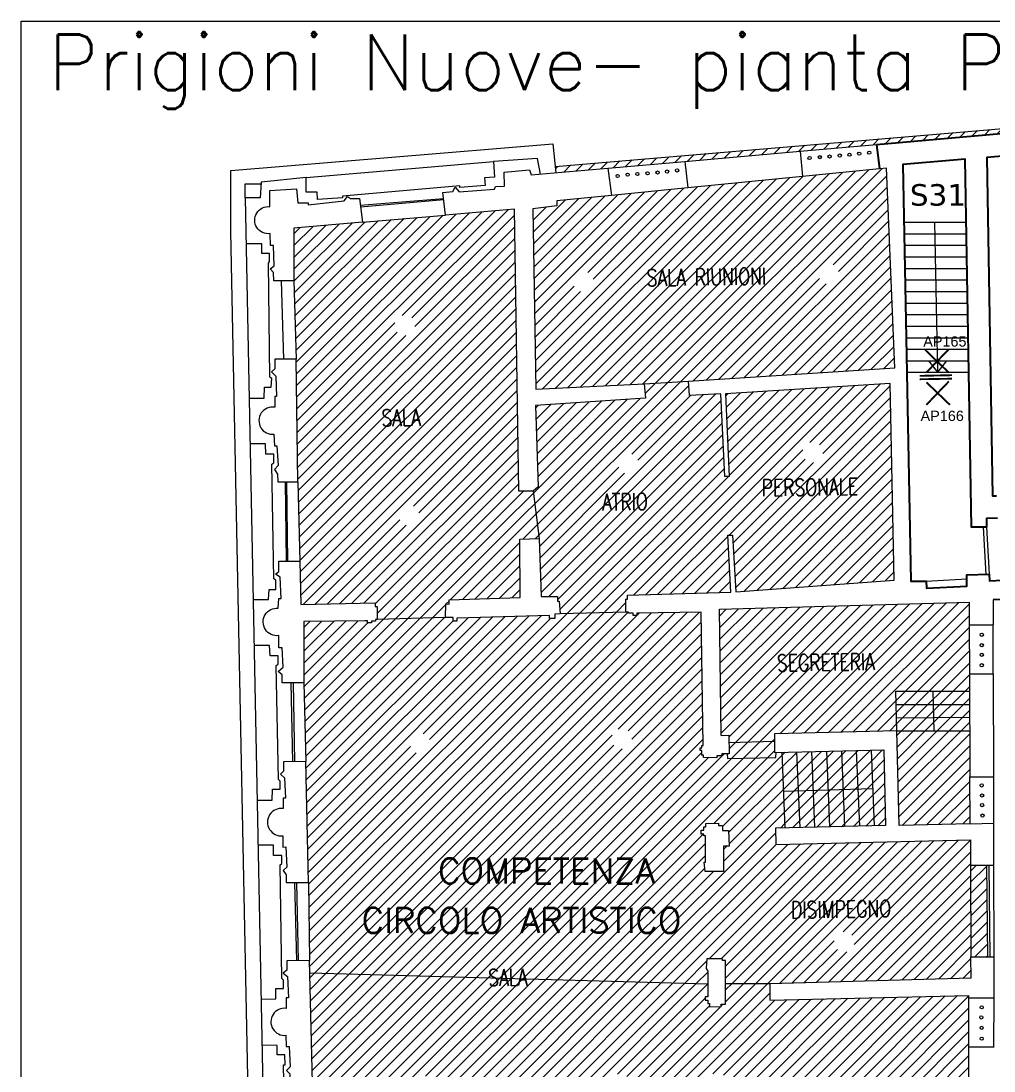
# Model space of a CAD drawing. Header units: metres. Extents: x -12244 to -4645, y -13189 to -8345.
# Drawn here: x -12244 to -9979, y -10823 to -8377 of the extents above; entities that cross this region are included whole.
import ezdxf
from ezdxf.enums import TextEntityAlignment as Align

# ---------------------------------------------------------------- set-up
doc = ezdxf.new("R2010")
doc.units = ezdxf.units.M
doc.header["$LTSCALE"] = 0.0125
doc.layers.add('CODICE LAMPADINE', color=150, linetype='Continuous')
for name, color, linetype, lineweight in [('LAMPADINE', 30, 'Continuous', 30), ('MURI', 7, 'Continuous', 9), ('scale', 161, 'Continuous', 9)]:
    doc.layers.add(name, color=color, linetype=linetype, lineweight=lineweight)
doc.styles.add('ducale_200', font='ARIAL.TTF', dxfattribs={"height": 1})
doc.styles.get("Standard").update_dxf_attribs({"font": 'romans.shx'})
pattern_1 = [(45, (112596.059, -47711.138), (-13.8312943, 13.8312943), [])]
pattern_2 = [(45, (-135785.612, -46759.069), (-13.1397296, 13.1397296), [])]

# ---------------------------------------------------------------- blocks, each defined once
blk = doc.blocks.new('re')
at = {"const_width": 0.3}
for points in [[(51.55, 419.05), (51.66, 413.81)], [(55.72, 418.12), (52.08, 414.34)], [(52.09, 417.95), (55.87, 414.31)]]:
    blk.add_lwpolyline(points, dxfattribs=at)

msp = doc.modelspace()

# ---------------------------------------------------------------- hatches: boundary and pattern name
at = {"layer": 'MURI'}
h = msp.add_hatch(dxfattribs=at)
h.set_pattern_fill('ANSI31', color=252, scale=148.659071, style=0)
h.set_pattern_definition(pattern_2)
h.paths.add_polyline_path([(-8955.9, -8552), (-8776.7, -8537.4), (-8459.5, -8512), (-8275.7, -8498.4), (-7979.7, -8475.5), (-7774.7, -8458.2), (-7544.4, -8444.7), (-7545.3, -8429.7), (-7734.1, -8438.4), (-11000.1, -8715.7), (-10998.5, -8730.3), (-10877.3, -8719.6), (-10698.5, -8703.8), (-10430.2, -8680.1), (-10251.9, -8664.4), (-9936.3, -8636.5), (-9756.5, -8620.6), (-9469.9, -8595.3), (-9289.4, -8581.4), (-9289.4, -8581.1)])
h = msp.add_hatch(dxfattribs=at)
h.set_pattern_fill('ANSI31', color=252, scale=156.483232, style=0)
h.set_pattern_definition(pattern_1)
h.paths.add_polyline_path([(-11094.8, -8815.1), (-11255.4, -8828.9), (-11448.9, -8845.5), (-11608.8, -8859.3), (-11608.3, -8981.8), (-11603.2, -9164.8), (-11599.6, -9450), (-11594.8, -9634.8), (-11592.1, -9736.3), (-11419.6, -9731.8), (-11419.4, -9740.6), (-11414.7, -9740.6), (-11414.5, -9770.9), (-11255.9, -9766.4), (-11254.7, -9734.7), (-11247.3, -9735), (-11247.3, -9724.9), (-11081.6, -9720), (-11082.8, -9583.6), (-11037.7, -9582.4), (-11051.5, -9472.4), (-11085.1, -9472.4)])
h.paths.add_polyline_path([(-11374.1, -9086, -1), (-11326.5, -9086, -1)], flags=16)
h.paths.add_polyline_path([(-11316.9, -9528.6, -1), (-11364.5, -9528.6, -1)], flags=16)
h.paths.add_polyline_path([(-10229.3, -8719.8), (-10245.3, -8721.4), (-10424.6, -8738.8), (-10424.5, -8739.2), (-10691.2, -8765.7), (-10869.5, -8783.4), (-10996.5, -8796), (-10996.5, -8807.5), (-11052.5, -8814.7), (-11044.9, -9234.8), (-10793.1, -9222.3), (-10689.7, -9216.2), (-10689.7, -9215.8), (-10209.8, -9184.6)])
h.paths.add_polyline_path([(-10959, -8984.1, -1), (-10911.4, -8984.1, -1)], flags=16)
h.paths.add_polyline_path([(-10388, -8966, -1), (-10340.4, -8966, -1)], flags=16)
h.paths.add_polyline_path([(-10614.5, -9245), (-10687.8, -9249.3), (-10689.7, -9216.2), (-10793.1, -9222.3), (-10789.7, -9255.8), (-11045.8, -9272.5), (-11039.6, -9462.3), (-11051.5, -9472.4), (-11037.7, -9582.4), (-11032.8, -9717.6), (-10995, -9717.6), (-10995, -9728.6), (-10991.3, -9728.6), (-10988.9, -9757.8), (-10835.9, -9754.1), (-10835.4, -9724), (-10832.1, -9724), (-10832.1, -9714.4), (-10591.3, -9707.2), (-10598, -9574.7), (-10587.4, -9574.2), (-10579.8, -9706.7), (-10211.3, -9679), (-10220.3, -9221), (-10603.5, -9245.5), (-10594.9, -9437.8), (-10605.4, -9437.8)])
h.paths.add_polyline_path([(-10806.2, -9408.3, -1), (-10853.8, -9408.3, -1)], flags=16)
h.paths.add_polyline_path([(-10377.3, -9381.6, -1), (-10424.9, -9381.6, -1)], flags=16)
h.paths.add_polyline_path([(-11421.8, -9331), (-11295, -9329.1), (-11295.9, -9270.6), (-11422.6, -9272.5)], flags=24)
h.paths.add_polyline_path([(-10827.9, -9004.9), (-10467.2, -8999.5), (-10468.1, -8941), (-10828.8, -8946.4)], flags=24)
h.paths.add_polyline_path([(-10543.4, -9494.1), (-10270.4, -9490), (-10271.3, -9431.5), (-10544.3, -9435.6)], flags=24)
h.paths.add_polyline_path([(-10910.4, -9527.3), (-10764.2, -9525), (-10765.1, -9466.5), (-10911.3, -9468.8)], flags=24)
h = msp.add_hatch(dxfattribs=at)
h.set_pattern_fill('ANSI31', color=252, scale=156.483232, style=0)
h.set_pattern_definition(pattern_1)
h.paths.add_polyline_path([(-10035.2, -10030.1), (-10205, -10030.7), (-10199.8, -10250.7), (-10034, -10246.8), (-10034.6, -10137.5)], flags=17)
h.paths.add_polyline_path([(-10206.9, -9938.3), (-10035.7, -9938.3), (-10035.9, -9897.2), (-10036.5, -9783.3), (-10036.8, -9730.5), (-10617.5, -9747.3), (-10614, -10040.9), (-10595.9, -10040.5), (-10595.7, -10057.2), (-10489.5, -10054.1), (-10489.5, -10037.4), (-10205, -10030.7)])
h.paths.add_polyline_path([(-10119.8, -9999.2), (-10205.6, -9999.7), (-10205, -10030.7), (-10119.1, -10030.4)], flags=17)
h.paths.add_polyline_path([(-10120.6, -9968.8), (-10206.3, -9969), (-10205.6, -9999.7), (-10119.8, -9999.2)], flags=17)
h.paths.add_polyline_path([(-10121.3, -9938.3), (-10206.9, -9938.3), (-10206.3, -9969), (-10120.6, -9968.8)], flags=16)
h.paths.add_polyline_path([(-10035.7, -9938.3), (-10121.3, -9938.3), (-10120.6, -9968.8), (-10035.5, -9968.7)], flags=17)
h.paths.add_polyline_path([(-10035.5, -9968.7), (-10120.6, -9968.8), (-10119.8, -9999.2), (-10035.4, -9998.8)], flags=17)
h.paths.add_polyline_path([(-10035.4, -9998.8), (-10119.8, -9999.2), (-10119.1, -10030.4), (-10035.2, -10030.1)], flags=17)
h.paths.add_polyline_path([(-10235.4, -10074.4), (-10264.5, -10075.1), (-10257.3, -10251.7), (-10231.2, -10251.1)], flags=17)
h.paths.add_polyline_path([(-10264.5, -10075.1), (-10299.3, -10075.9), (-10295.6, -10165.3), (-10260.9, -10164.3)], flags=17)
h.paths.add_polyline_path([(-10260.9, -10164.3), (-10295.6, -10165.3), (-10292, -10252.6), (-10257.3, -10251.7)], flags=17)
h.paths.add_polyline_path([(-10295.6, -10165.3), (-10330.3, -10166.4), (-10326.8, -10253.4), (-10292, -10252.6)], flags=17)
h.paths.add_polyline_path([(-10299.3, -10075.9), (-10334, -10076.7), (-10330.3, -10166.4), (-10295.6, -10165.3)], flags=17)
h.paths.add_polyline_path([(-10334, -10076.7), (-10368.8, -10077.6), (-10365.1, -10167.5), (-10330.3, -10166.4)], flags=17)
h.paths.add_polyline_path([(-10330.3, -10166.4), (-10365.1, -10167.5), (-10361.5, -10254.2), (-10326.8, -10253.4)], flags=17)
h.paths.add_polyline_path([(-10365.1, -10167.5), (-10399.8, -10168.5), (-10396.2, -10255.1), (-10361.5, -10254.2)], flags=17)
h.paths.add_polyline_path([(-10368.8, -10077.6), (-10403.5, -10078.4), (-10399.8, -10168.5), (-10365.1, -10167.5)], flags=17)
h.paths.add_polyline_path([(-10403.5, -10078.4), (-10438.2, -10079.2), (-10434.5, -10169.6), (-10399.8, -10168.5)], flags=17)
h.paths.add_polyline_path([(-10399.8, -10168.5), (-10434.5, -10169.6), (-10431, -10255.9), (-10396.2, -10255.1)], flags=17)
h.paths.add_polyline_path([(-10434.5, -10169.6), (-10469.3, -10170.7), (-10465.7, -10256.7), (-10431, -10255.9)], flags=17)
h.paths.add_polyline_path([(-10438.2, -10079.2), (-10473, -10080.1), (-10469.3, -10170.7), (-10434.5, -10169.6)], flags=17)
h.paths.add_polyline_path([(-10486.1, -10080.4), (-10489.5, -10080.5), (-10489.5, -10054.1), (-10595.7, -10057.2), (-10595.4, -10084), (-10599.6, -10084), (-10599.3, -10094.9), (-10486.7, -10092.7)], flags=17)
h.paths.add_polyline_path([(-10473, -10080.1), (-10486.1, -10080.4), (-10486.7, -10092.7), (-10599.3, -10094.9), (-10599.6, -10084), (-10612.1, -10084), (-10612.1, -10088.8), (-10623.6, -10088.8), (-10623.6, -10093.1), (-10655.2, -10092.6), (-10655.1, -10086.8), (-10659, -10086.8), (-10659, -10076.3), (-10662.9, -10076.3), (-10662.9, -10069.6), (-10659, -10069.6), (-10659, -10064.4), (-10655.7, -10064.4), (-10660.6, -9754.1), (-10810.4, -9756.5), (-10810.4, -9761.8), (-10818.5, -9761.8), (-10818.5, -9756.1), (-10829.7, -9756.1), (-10829.7, -9754.1), (-10835.9, -9754.1), (-10988.9, -9757.8), (-11001.2, -9758.8), (-11001.2, -9768.8), (-11013.3, -9768.8), (-11013.3, -9761.5), (-11229.1, -9767.6), (-11229.1, -9774.9), (-11237.6, -9774.9), (-11237.6, -9766.4), (-11247.4, -9766.4), (-11255.9, -9766.4), (-11414.5, -9770.9), (-11418.3, -9770.9), (-11418.3, -9774.5), (-11427.6, -9774.5), (-11427.6, -9778.8), (-11436.8, -9778.8), (-11436.8, -9773.9), (-11443.5, -9773.9), (-11585.3, -9775.8), (-11585.3, -9918.9), (-11581, -10101.5), (-11574.8, -10383.8), (-11571.8, -10565.5), (-11571.1, -10593.9), (-10645, -10619.8), (-10645, -10589.8), (-10648.4, -10583.9), (-10647.5, -10561.1), (-10610.4, -10561.1), (-10610.4, -10565.3), (-10603.6, -10565.3), (-10603.6, -10619.5), (-10500.6, -10619.5), (-10032.1, -10606.4), (-10032.3, -10556.9), (-10033.5, -10343.5), (-10033.8, -10284.2), (-10486.4, -10294.8), (-10487.5, -10257.3), (-10465.7, -10256.7)])
h.paths.add_polyline_path([(-10869.2, -10048.8, -1), (-10821.6, -10048.8, -1)], flags=16)
h.paths.add_polyline_path([(-11337.8, -10060.1, -1), (-11290.3, -10060.1, -1)], flags=16)
h.paths.add_polyline_path([(-10660.2, -10261.6), (-10654.3, -10261.6), (-10654.3, -10254.1), (-10649.2, -10254.1), (-10649.4, -10246.4), (-10619.7, -10245.6), (-10619.7, -10250.7), (-10610.4, -10250.7), (-10610.4, -10262.5), (-10596.9, -10262.5), (-10595.2, -10298.8), (-10608.7, -10298.8), (-10608.7, -10357.8), (-10650.9, -10357.8), (-10653.4, -10335.9), (-10650.1, -10335.9), (-10650.1, -10275.1), (-10654.3, -10275.1), (-10654.3, -10270.9), (-10660.2, -10270.9)], flags=16)
h.paths.add_polyline_path([(-10303.7, -10521.9, -1), (-10351.2, -10521.9, -1)], flags=16)
h.paths.add_polyline_path([(-11182.5, -10634.9), (-11055.8, -10633), (-11056.6, -10574.5), (-11183.4, -10576.4)], flags=9)
h.paths.add_polyline_path([(-10475.5, -10477.3), (-10192.8, -10473), (-10193.7, -10414.5), (-10476.4, -10418.8)], flags=24)
h.paths.add_polyline_path([(-11549.7, -10515.7), (-10607.4, -10515.7), (-10607.4, -10428.2), (-11549.7, -10428.2)], flags=24)
h.paths.add_polyline_path([(-11363.3, -10400.2), (-10770.7, -10400.2), (-10770.7, -10312.8), (-11363.3, -10312.8)], flags=24)
h.paths.add_polyline_path([(-10515.7, -9902.2), (-10223.2, -9897.8), (-10224.1, -9839.3), (-10516.6, -9843.7)], flags=24)
h = msp.add_hatch(dxfattribs=at)
h.set_pattern_fill('ANSI31', color=252, scale=148.659071, style=0)
h.set_pattern_definition(pattern_2)
h.paths.add_polyline_path([(-10032.3, -10556.9), (-9994.2, -10556.8), (-9996.2, -10343.4), (-10033.5, -10343.5)])
h = msp.add_hatch(dxfattribs=at)
h.set_pattern_fill('ANSI31', color=252, scale=156.483232, style=0)
h.set_pattern_definition(pattern_1)
h.paths.add_polyline_path([(-10547.6, -11046.6), (-10597.8, -11045.8), (-10596.4, -11169.6), (-10534, -11170.6), (-10533.6, -11124.5), (-10546.9, -11124.3)])
h.paths.add_polyline_path([(-10508, -11050.1), (-10498.4, -11050.1), (-10498.3, -11047.4), (-10547.6, -11046.6), (-10546.9, -11124.3), (-10533.6, -11124.5), (-10533.3, -11078.1), (-10496.9, -11078.3), (-10508.4, -11070.8)], flags=17)
h.paths.add_polyline_path([(-10498, -11015.5), (-10547.9, -11015.2), (-10547.6, -11046.6), (-10498.3, -11047.4), (-10498.3, -11045.5)], flags=17)
h.paths.add_polyline_path([(-10497.7, -10985.2), (-10548.1, -10984.6), (-10547.9, -11015.2), (-10498, -11015.5)], flags=17)
h.paths.add_polyline_path([(-10548.1, -10984.6), (-10598.6, -10983.9), (-10598.2, -11014.9), (-10547.9, -11015.2)], flags=17)
h.paths.add_polyline_path([(-10547.9, -11015.2), (-10598.2, -11014.9), (-10597.8, -11045.8), (-10547.6, -11046.6)], flags=17)
h.paths.add_polyline_path([(-10507.2, -11078.2), (-10533.3, -11078.1), (-10533.6, -11124.5), (-10507.6, -11124.8)], flags=17)
h.paths.add_polyline_path([(-10483, -11078.3), (-10496.9, -11078.3), (-10507.2, -11078.2), (-10507.6, -11124.8), (-10483.3, -11125.1)], flags=17)
h.paths.add_polyline_path([(-10458, -11078.2), (-10483, -11078.3), (-10483.3, -11125.1), (-10458.3, -11125.5)], flags=17)
h.paths.add_polyline_path([(-10433.3, -11078.2), (-10458, -11078.2), (-10458.3, -11125.5), (-10433.7, -11125.8)], flags=17)
h.paths.add_polyline_path([(-10408, -11078.1), (-10433.3, -11078.2), (-10433.7, -11125.8), (-10408.4, -11126.1)], flags=17)
h.paths.add_polyline_path([(-10383.1, -11078.1), (-10408, -11078.1), (-10408.8, -11172.5), (-10400.2, -11172.6), (-10383.5, -11141.5)])
h.paths.add_polyline_path([(-10349.5, -11078), (-10383.1, -11078.1), (-10383.5, -11141.5)], flags=17)
h.paths.add_polyline_path([(-10408.4, -11126.1), (-10433.7, -11125.8), (-10434.1, -11172.1), (-10408.8, -11172.5)], flags=17)
h.paths.add_polyline_path([(-10433.7, -11125.8), (-10458.3, -11125.5), (-10458.7, -11171.7), (-10434.1, -11172.1)], flags=17)
h.paths.add_polyline_path([(-10458.3, -11125.5), (-10483.3, -11125.1), (-10483.7, -11171.4), (-10458.7, -11171.7)], flags=17)
h.paths.add_polyline_path([(-10483.3, -11125.1), (-10507.6, -11124.8), (-10507.9, -11171), (-10483.7, -11171.4)], flags=17)
h.paths.add_polyline_path([(-10507.6, -11124.8), (-10533.6, -11124.5), (-10534, -11170.6), (-10507.9, -11171)], flags=17)
h.paths.add_polyline_path([(-10037.7, -11049.7), (-10138.8, -11049.7), (-10138.8, -11101.8), (-10037.7, -11101.8)], flags=17)
h.paths.add_polyline_path([(-10642, -10852.9), (-10647.6, -10852.9), (-10647.5, -10845.1), (-10642.9, -10845.1), (-10642.9, -10834.7), (-10640.1, -10834.7), (-10640, -10829), (-10610.2, -10829.2), (-10610.2, -10832.3), (-10600.4, -10832.4), (-10598.6, -10983.9), (-10497.7, -10985.2), (-10498.3, -11045.5), (-10138.8, -11049.7), (-10037.7, -11049.7), (-10037.7, -10766.3), (-10037.7, -10652.1), (-10037.7, -10646.6), (-10500.6, -10657.8), (-10500.6, -10619.5), (-10603.6, -10619.5), (-10603.6, -10667.4), (-10613.8, -10667.4), (-10613.8, -10672.5), (-10640.8, -10673.3), (-10640.8, -10665.7), (-10645, -10665.7), (-10645, -10658.1), (-10650.9, -10658.1), (-10650.9, -10649.7), (-10645, -10649.7), (-10645, -10619.8), (-11571.1, -10593.9), (-11565.1, -10850), (-11563.3, -11032.7), (-11561.4, -11153.3), (-11411, -11153.3), (-11405.5, -11153.3), (-11405.5, -11149), (-11396.9, -11149), (-11396.9, -11153.3), (-11386.4, -11153.3), (-11387, -11157.6), (-11380.9, -11157.6), (-11229.2, -11159.2), (-11221.9, -11160.1), (-11221.8, -11155.2), (-11213.5, -11155.9), (-11213.6, -11150.6), (-11204, -11151), (-11199.4, -11159.2), (-10984.7, -11163), (-10984.7, -11156.3), (-10977.2, -11156.3), (-10977.2, -11162.2), (-10963.1, -11162.2), (-10806.1, -11166.2), (-10799.2, -11166.3), (-10799.2, -11163.1), (-10788.5, -11163.2), (-10788.5, -11156.9), (-10780.9, -11156.9), (-10780.9, -11163.4), (-10776.8, -11163.5), (-10776.8, -11166.6), (-10638.9, -11167.6)])
h.paths.add_polyline_path([(-11318.9, -10857.1, -1), (-11271.4, -10857.1, -1)], flags=16)
h.paths.add_polyline_path([(-10873, -10853.3, -1), (-10825.4, -10853.3, -1)], flags=16)
h.paths.add_polyline_path([(-10296.1, -10941.1, -1), (-10343.7, -10941.1, -1)], flags=16)
h.paths.add_polyline_path([(-11041.7, -11609.3), (-11002.7, -11609.6), (-11011.5, -11245.7), (-11047.3, -11245.7), (-11049.5, -11201.7), (-11224, -11198.7), (-11224, -11189), (-11229.2, -11189), (-11229.2, -11159.2), (-11380.9, -11157.6), (-11380.9, -11186.4), (-11385.8, -11186.4), (-11385.8, -11196.4), (-11562.6, -11194.4), (-11560.2, -11316.5), (-11555.3, -11500.5), (-11547.2, -11792), (-11541.2, -11985.1), (-11536.2, -12127.6), (-11029.3, -12132.5)])
h.paths.add_polyline_path([(-11274.3, -11887.4, -1), (-11321.9, -11887.4, -1)], flags=16)
h.paths.add_polyline_path([(-11294.7, -11384.6, -1), (-11247.1, -11384.6, -1)], flags=16)
h.paths.add_polyline_path([(-10227.2, -11348.1), (-10219.4, -11348.1), (-10219.1, -11342.2), (-10213.6, -11242.5), (-10213.6, -11236.6), (-10222.6, -11236.5), (-10222.5, -11217.9), (-10802, -11206.2), (-10802, -11196.6), (-10806.1, -11196.6), (-10806.1, -11166.2), (-10963.1, -11162.2), (-10960.8, -11192.8), (-10966, -11192.8), (-10966, -11203.2), (-11011.5, -11203.2), (-11011.5, -11245.7), (-11002.7, -11609.6), (-11002.7, -11654.2), (-10244.2, -11683.9)])
h.paths.add_polyline_path([(-10658.3, -11430.8, -1), (-10610.7, -11430.8, -1)], flags=16)
h.paths.add_polyline_path([(-10063.2, -11738.9), (-10070.2, -11738.1), (-10070.2, -11734.8), (-10076.8, -11734.6), (-10076.5, -11690.7), (-10057.7, -11690.9), (-10042.8, -11356.6), (-10042.8, -11356.6), (-10037.6, -11242.5), (-10037.6, -11218.4), (-10046, -11218.4), (-10046, -11179.1), (-10037.7, -11179.1), (-10037.7, -11101.8), (-10138.8, -11101.8), (-10348.1, -11100.6), (-10383.6, -11166), (-10139.5, -11171.6), (-10140.4, -11211.8), (-10145.3, -11211.8), (-10145.3, -11218.6), (-10178.4, -11218.4), (-10178.6, -11242.8), (-10213.6, -11242.5), (-10219.1, -11342.2), (-10185.1, -11343.8), (-10200.7, -11687.7), (-10188.9, -11687.7), (-10191.4, -11728.5), (-10200.7, -11728.5), (-10200.7, -11734.6), (-10279.1, -11731.6), (-10279.7, -11747.7), (-10305.7, -11747.7), (-10305.7, -11730.4), (-10487.1, -11723.6), (-10489.6, -11761.9), (-10499.5, -11761.9), (-10498.2, -11721.5), (-10603.5, -11718), (-10605.4, -11773.7), (-10615.9, -11773.7), (-10615.9, -11717.4), (-11001.4, -11700.7), (-10990.3, -12136.2), (-10916.2, -12142.8), (-10791.8, -12154), (-10625.8, -12168.8), (-10618.4, -11863.2), (-10607.8, -11863.2), (-10607.8, -11884.8), (-10501.3, -11891), (-10501.3, -11848.9), (-10490.2, -11848.9), (-10490.2, -11891.6), (-10447.3, -11894.1), (-10448.1, -11907.1), (-10607.8, -11897.8), (-10613.4, -12168.2), (-10608.5, -12171.3), (-10543.2, -12177.6), (-10531.4, -12144.9), (-10512.4, -12119.9), (-10506.4, -11973), (-10495.3, -11973), (-10496.2, -12027.2), (-10492, -12027.2), (-10493, -12041.3), (-10497.1, -12041.1), (-10499.5, -12124.1), (-10520.3, -12151.4), (-10530.7, -12178.8), (-10501.9, -12181.6), (-10334.9, -12195.4), (-10326.4, -12059.5), (-10415.2, -12048.9), (-10414.2, -12038.1), (-10325.4, -12046.6), (-10317.4, -11915), (-10366.3, -11911.2), (-10365.8, -11899.6), (-10317.4, -11901.7), (-10314.2, -11868.2), (-10285.5, -11869.8), (-10292.9, -11988.3), (-10256.3, -11991), (-10255.2, -12008), (-10292.3, -12007.8), (-10304.9, -12199.6), (-10185.4, -12210.4), (-10082.5, -12219.7), (-10072.8, -12014), (-10179.5, -12009), (-10179.5, -11992.2), (-10070.3, -11995.2)])
h.paths.add_polyline_path([(-11252.3, -11480.1), (-10813.6, -11473.4), (-10814.5, -11414.9), (-11253.2, -11421.6)], flags=9)
h.paths.add_polyline_path([(-10379.4, -11340.5), (-10039.8, -11335.3), (-10040.5, -11284.9), (-10380.1, -11290)], flags=24)
h.paths.add_polyline_path([(-10379.4, -11293.7), (-10039.8, -11288.5), (-10040.5, -11238.1), (-10380.1, -11243.2)], flags=24)
h.paths.add_polyline_path([(-10250.1, -12136.2), (-10152.6, -12134.8), (-10153.5, -12076.3), (-10251, -12077.7)], flags=24)
h.paths.add_polyline_path([(-10475.1, -11995.5), (-10358.1, -11993.7), (-10359, -11935.2), (-10475.9, -11937)], flags=24)
h.paths.add_polyline_path([(-10608.2, -12096.4), (-10510.7, -12094.9), (-10511.6, -12036.4), (-10609.1, -12037.9)], flags=24)
h.paths.add_polyline_path([(-10463.1, -12144.7), (-10365.6, -12143.2), (-10366.5, -12084.7), (-10464, -12086.2)], flags=24)
h.paths.add_polyline_path([(-10227.9, -11892.1), (-10130.4, -11890.6), (-10131.3, -11832.1), (-10228.8, -11833.6)], flags=24)
h.paths.add_polyline_path([(-10934.8, -11939.1), (-10720.3, -11935.9), (-10721.2, -11877.4), (-10935.7, -11880.6)], flags=24)
h.paths.add_polyline_path([(-11182.5, -10634.9), (-11055.8, -10633), (-11056.6, -10574.5), (-11183.4, -10576.4)], flags=9)
h.paths.add_polyline_path([(-10371.5, -10878.3), (-10274, -10876.8), (-10274.9, -10818.3), (-10372.4, -10819.8)], flags=24)

# ---------------------------------------------------------------- linework, layer by layer
at = {"layer": 'MURI', "color": 252}
for p, q in [((-11448.9, -8845.5), (-11255.4, -8828.9)), ((-11608.3, -8981.8), (-11603.2, -9164.8)), ((-10109.4, -9195.2), (-10130.3, -9168.3)), ((-10109.4, -9195.2), (-10088.4, -9168.3)), ((-11051.5, -9472.4), (-11037.7, -9582.4)), ((-10003.9, -9556.3), (-9997.5, -9665.9)), ((-9996.4, -9555.9), (-9990, -9665.5)), ((-10835.9, -9754.1), (-10988.9, -9757.8)), ((-11255.9, -9766.4), (-11414.5, -9770.9)), ((-11571.1, -10593.9), (-10645, -10619.8)), ((-10500.6, -10619.5), (-10603.6, -10619.5))]:
    msp.add_line(p, q, dxfattribs=at)
at = {"layer": 'MURI'}
msp.add_line((-10793.1, -9222.3), (-10689.7, -9216.2), dxfattribs=at)
at = {"layer": 'MURI', "color": 252}
for points in [[(-12243.7, -8376.9), (-4644.6, -8376.9), (-4644.6, -13189), (-12243.7, -13189)], [(-10649.4, -10246.4), (-10619.7, -10245.6), (-10619.7, -10250.7), (-10610.4, -10250.7), (-10610.4, -10262.5), (-10596.9, -10262.5), (-10595.2, -10298.8), (-10608.7, -10298.8), (-10608.7, -10357.8), (-10650.9, -10357.8), (-10653.4, -10335.9), (-10650.1, -10335.9), (-10650.1, -10275.1), (-10654.3, -10275.1), (-10654.3, -10270.9), (-10660.2, -10270.9), (-10660.2, -10261.6), (-10654.3, -10261.6), (-10654.3, -10254.1), (-10649.2, -10254.1), (-10649.4, -10246.4)]]:
    msp.add_lwpolyline(points, close=True, dxfattribs=at)
for points in [[(-11000.1, -8715.7), (-7734.1, -8438.4), (-7546.4, -8429.7)], [(-11436.2, -12184.7), (-11435.1, -12243.1), (-11649.5, -12245.5), (-11677.8, -12225.2), (-11687.2, -11965.5), (-11694.6, -11882.4), (-11695.8, -11791.3), (-11677.3, -11791.3), (-11675.5, -11787.6), (-11696.4, -11787.6), (-11702.6, -11555.6), (-11687.2, -11555.6), (-11687.2, -11551.9), (-11702.6, -11551.9), (-11703.9, -11463.2), (-11678.6, -11463.2), (-11678.6, -11455.8), (-11703.3, -11455.8), (-11755.1, -8867.3), (-11755.1, -8725.1), (-11005.9, -8662.6), (-10998.5, -8730.3)], [(-10698.5, -8703.8), (-10430.2, -8680.1)], [(-10430.2, -8680.1), (-10251.9, -8664.4)], [(-10430.2, -8680.1), (-10424.5, -8739.2)], [(-11034.8, -8733.5), (-11041.4, -8697.2), (-11143.7, -8704.3), (-11141.2, -8740.4), (-11164.4, -8742), (-11163.6, -8760.2), (-11222.2, -8764.7), (-11222.2, -8760.9), (-11495.6, -8784.7), (-11495.6, -8788.5), (-11553.5, -8792.4), (-11554.6, -8775.6), (-11580.2, -8775.6), (-11580.2, -8741.6), (-11684.4, -8752.6)], [(-11580.2, -8741.6), (-11143.7, -8704.3)], [(-10877.3, -8719.6), (-10698.5, -8703.8)], [(-10698.5, -8703.8), (-10691.2, -8765.7)], [(-11255.4, -8828.9), (-11261.5, -8776.5), (-11238.8, -8773.9), (-11233.2, -8764.3), (-11223.5, -8774.6), (-11141.8, -8768.8), (-11139.3, -8762.4), (-11118, -8761.7), (-11118.7, -8729), (-11060.1, -8723.2), (-11056.3, -8735.4), (-10877.3, -8719.6)], [(-10877.3, -8719.6), (-10869.5, -8783.4)], [(-10614, -10040.9), (-10595.9, -10040.5), (-10595.4, -10084), (-10612.1, -10084), (-10612.1, -10088.8), (-10623.6, -10088.8), (-10623.6, -10093.1), (-10655.2, -10092.6), (-10655.1, -10086.8), (-10659, -10086.8), (-10659, -10076.3), (-10662.9, -10076.3), (-10662.9, -10069.6), (-10659, -10069.6), (-10659, -10064.4), (-10655.7, -10064.4), (-10660.6, -9754.1), (-10810.4, -9756.5), (-10810.4, -9761.8), (-10818.5, -9761.8), (-10818.5, -9756.1), (-10829.7, -9756.1), (-10829.7, -9754.1), (-10835.9, -9754.1), (-10835.4, -9724), (-10832.1, -9724), (-10832.1, -9714.4), (-10591.3, -9707.2), (-10598, -9574.7), (-10587.4, -9574.2), (-10579.8, -9706.7), (-10211.3, -9679), (-10220.3, -9221), (-10603.5, -9245.5), (-10594.9, -9437.8), (-10605.4, -9437.8), (-10614.5, -9245), (-10687.8, -9249.3), (-10689.7, -9215.8), (-10209.8, -9184.6), (-10229.3, -8719.8), (-10245.3, -8721.4)], [(-10245.3, -8721.4), (-10424.6, -8738.8)], [(-11684.4, -8752.6), (-11687, -8788.6), (-11721.8, -8788.6), (-11721.8, -8755.8), (-11684.7, -8755.8)], [(-10424.5, -8739.2), (-10691.2, -8765.7)], [(-11664.3, -8809.5), (-11664.3, -8771.9), (-11602.6, -8768.1), (-11599.2, -8800.2), (-11575.3, -8800.6), (-11575.3, -8804.9), (-11491.1, -8795.4), (-11483.4, -8785.3), (-11476.6, -8790.5), (-11456.1, -8790.5), (-11448.9, -8845.5)], [(-10691.2, -8765.7), (-10869.5, -8783.4)], [(-11721.8, -8788.6), (-11658.8, -11958.3), (-11652.4, -11968.6), (-11649, -12183)], [(-11454, -8806.2), (-11259.9, -8790.6)], [(-11259.5, -8793.5), (-11453.5, -8810.2)], [(-10869.5, -8783.4), (-10996.5, -8796), (-10996.5, -8807.5), (-11052.5, -8814.7), (-11044.9, -9234.8), (-10793.1, -9222.3), (-10789.7, -9255.8), (-11045.8, -9272.5), (-11039.6, -9462.3), (-11051.5, -9472.4), (-11085.1, -9472.4), (-11094.8, -8815.1)], [(-11094.8, -8815.1), (-11255.4, -8828.9)], [(-10188, -8845.5), (-10043.5, -8845.5)], [(-10117.1, -8845.5), (-10110.2, -9195.2)], [(-10187.5, -8872.4), (-10043, -8872.4)], [(-11712.5, -9255.2), (-11677.4, -9255.2), (-11676.8, -9230.1), (-11661.3, -9230.1), (-11660, -9209.6), (-11664.5, -9206.3), (-11667.8, -8940.8), (-11665.2, -8937), (-11665.2, -8918.3), (-11683.2, -8918.3), (-11683.2, -8895.8), (-11719.6, -8895.8)], [(-10187, -8899.3), (-10042.5, -8899.3)], [(-10186.5, -8926.2), (-10042.1, -8926.2)], [(-10186, -8953.1), (-10041.6, -8953.1)], [(-11637.8, -8981.9), (-11632.6, -9164.8)], [(-10185.5, -8980), (-10041.1, -8980)], [(-10185, -9006.9), (-10040.6, -9006.9)], [(-10184.5, -9033.8), (-10040.2, -9033.8)], [(-10184, -9060.7), (-10039.7, -9060.7)], [(-10183.5, -9087.6), (-10039.2, -9087.6)], [(-10183, -9114.5), (-10038.7, -9114.5)], [(-10182.5, -9141.4), (-10038.2, -9141.4)], [(-11654.8, -9339.5), (-11653.6, -9366.5), (-11648.1, -9366.5), (-11645, -9412.5), (-11653.6, -9421.7), (-11646.8, -9432.2), (-11646.2, -9450), (-11599.6, -9450), (-11603.2, -9164.8)], [(-10182, -9168.3), (-10037.8, -9168.3)], [(-10181.4, -9195.2), (-10037.3, -9195.2)], [(-11703.2, -9724.7), (-11667.8, -9724.7), (-11665.8, -9700.9), (-11650.4, -9700.9), (-11650.4, -9679.7), (-11654.9, -9676.5), (-11660, -9409), (-11654.9, -9406.4), (-11654.9, -9385.9), (-11673.5, -9385.9), (-11674.8, -9362.1), (-11710.4, -9362.1)], [(-11628.8, -9450), (-11626.6, -9634.8)], [(-11625.8, -9450), (-11623.7, -9634.8)], [(-11599.6, -9450), (-11594.8, -9634.8)], [(-11082.8, -9583.6), (-11037.7, -9582.4), (-11032.8, -9717.6), (-10995, -9717.6), (-10995, -9728.6), (-10991.3, -9728.6), (-10988.9, -9757.8), (-11001.2, -9758.8), (-11001.2, -9768.8), (-11013.3, -9768.8), (-11013.3, -9761.5), (-11229.1, -9767.6), (-11229.1, -9774.9), (-11237.6, -9774.9), (-11237.6, -9766.4), (-11247.4, -9766.4), (-11255.9, -9766.4), (-11254.7, -9734.7), (-11247.3, -9735), (-11247.3, -9724.9), (-11081.6, -9720), (-11082.8, -9583.6)], [(-11644.9, -9744.6), (-11643.7, -9721.9), (-11638.1, -9721.9), (-11640.6, -9672.2), (-11651, -9665.5), (-11643.7, -9659.3), (-11643.7, -9634.8), (-11594.8, -9634.8)], [(-10136.3, -9681.5), (-10041.6, -9675.9)], [(-10614, -10040.9), (-10617.5, -9747.3), (-10036.8, -9730.5), (-10036.5, -9783.3)], [(-9980.7, -9725.4), (-9980.6, -9783.2)], [(-10036.5, -9783.3), (-9980.6, -9783.2)], [(-10036.5, -9783.3), (-10035.9, -9897.2)], [(-9980.4, -9897.7), (-9980.6, -9783.2)], [(-11693.9, -10191.6), (-11658.8, -10191.6), (-11658.1, -10166.5), (-11640.8, -10166.5), (-11640.8, -10147.2), (-11644, -10144), (-11649.8, -9877.8), (-11645.3, -9875.3), (-11645.3, -9856), (-11663.9, -9856), (-11665.2, -9831.5), (-11701.1, -9831.5)], [(-10035.9, -9897.2), (-9980.4, -9897.7)], [(-10035.9, -9897.2), (-10034.6, -10137.5)], [(-9980.4, -9897.7), (-9979.9, -10137.3)], [(-11615.3, -9918.9), (-11611.7, -10102.3)], [(-11610.3, -9918.9), (-11606.8, -10102.2)], [(-11585.3, -9918.9), (-11581, -10101.5)], [(-10205, -10030.7), (-10206.9, -9938.3), (-10035.7, -9938.3)], [(-10121.3, -9938.3), (-10119.1, -10030.4)], [(-10206.3, -9969), (-10035.5, -9968.7)], [(-10205.6, -9999.7), (-10035.4, -9998.8)], [(-10034, -10246.8), (-10199.8, -10250.7), (-10205, -10030.7), (-10489.5, -10037.4), (-10489.5, -10080.5), (-10235.4, -10074.4), (-10231.2, -10251.1), (-10487.5, -10257.3), (-10486.4, -10294.8), (-10033.8, -10284.2)], [(-10205, -10030.7), (-10035.2, -10030.1)], [(-10595.7, -10057.2), (-10489.5, -10054.1)], [(-10334, -10076.7), (-10326.8, -10253.4)], [(-10299.3, -10075.9), (-10292, -10252.6)], [(-10264.5, -10075.1), (-10257.3, -10251.7)], [(-10599.6, -10084), (-10599.3, -10094.9), (-10486.7, -10092.7), (-10486.1, -10080.4)], [(-10473, -10080.1), (-10465.7, -10256.7)], [(-10438.2, -10079.2), (-10431, -10255.9)], [(-10403.5, -10078.4), (-10396.2, -10255.1)], [(-10368.8, -10077.6), (-10361.5, -10254.2)], [(-11634.4, -10274.8), (-11634.4, -10301.2), (-11627.1, -10300.6), (-11625.2, -10347.8), (-11633.2, -10355.8), (-11626.4, -10365.4), (-11626.4, -10383.8), (-11574.8, -10383.8), (-11581, -10101.5)], [(-10034.6, -10137.5), (-9979.9, -10137.3)], [(-10034, -10246.8), (-10034.6, -10137.5)], [(-9979.9, -10137.3), (-9979.7, -10245.6)], [(-10469.3, -10170.7), (-10260.9, -10164.3)], [(-10034, -10246.8), (-9979.7, -10245.6)], [(-9979.7, -10245.6), (-9978.9, -10652.5)], [(-11684.7, -10655.1), (-11650.3, -10654.6), (-11650.7, -10630.8), (-11633, -10630.8), (-11633, -10610.9), (-11636.8, -10607.6), (-11640.7, -10342.1), (-11636.2, -10339.6), (-11636.2, -10320.9), (-11656.1, -10320.9), (-11656.1, -10296.5), (-11691.8, -10296.5)], [(-10033.8, -10284.2), (-10033.5, -10343.5)], [(-10033.5, -10343.5), (-9979.5, -10343.4)], [(-10033.5, -10343.5), (-10032.3, -10556.9)], [(-9996.2, -10343.4), (-9994.2, -10556.8)], [(-9990.6, -10343.4), (-9988.7, -10556.8)], [(-11607, -10383.8), (-11602.7, -10566)], [(-11602.6, -10383.8), (-11598.5, -10566)], [(-11574.8, -10383.8), (-11571.8, -10565.5)], [(-11627.1, -10739.5), (-11626.5, -10765.9), (-11619.7, -10765.9), (-11617.3, -10813.1), (-11625.8, -10821.7), (-11617.9, -10829.7), (-11617.9, -10850), (-11565.1, -10850), (-11571.8, -10565.5)], [(-10647.5, -10561.1), (-10648.4, -10583.9), (-10645, -10589.8), (-10645, -10649.7), (-10650.9, -10649.7), (-10650.9, -10658.1), (-10645, -10658.1), (-10645, -10665.7), (-10640.8, -10665.7), (-10640.8, -10673.3), (-10613.8, -10672.5), (-10613.8, -10667.4), (-10603.6, -10667.4), (-10603.6, -10565.3), (-10610.4, -10565.3), (-10610.4, -10561.1), (-10647.5, -10561.1)], [(-10032.3, -10556.9), (-9979.1, -10556.7)], [(-10032.1, -10606.4), (-10032.3, -10556.9)], [(-10032.1, -10606.4), (-10500.6, -10619.5), (-10500.6, -10657.8), (-10037.7, -10646.6), (-10037.7, -10652.1)], [(-10037.7, -10652.1), (-9978.9, -10652.5)], [(-10037.7, -10652.1), (-10037.7, -10766.3)], [(-9978.9, -10652.5), (-9979.7, -10766.8)], [(-11675.4, -11123.1), (-11640.8, -11123.1), (-11640.2, -11098.7), (-11624.1, -11099.1), (-11624.7, -11080), (-11627.3, -11076.2), (-11632.4, -10808.3), (-11628.5, -10808.2), (-11629.2, -10785.1), (-11647.8, -10785.1), (-11647.8, -10763.3), (-11682.6, -10762.4)], [(-10037.7, -10766.3), (-10037.7, -11179.1), (-10046, -11179.1), (-10046, -11218.4), (-10037.6, -11218.4), (-10037.6, -11242.5), (-9998.5, -11236.9)], [(-10037.7, -10766.3), (-9978.6, -10766.8)]]:
    msp.add_lwpolyline(points, dxfattribs=at)
at = {"layer": 'MURI', "linetype": 'ByBlock', "lineweight": 30}
for points in [[(-10251.9, -8664.4), (-9936.3, -8636.5)], [(-10251.9, -8664.4), (-10245.3, -8721.4)], [(-9970.2, -9535.2), (-9996.5, -9535.9), (-9996.4, -9555.9), (-10030.9, -9555.9), (-10046.1, -8698.4), (-10190.6, -8711.4), (-10172.3, -9681.5), (-10136.3, -9681.5), (-10135.6, -9698.3), (-10041.6, -9693.7), (-10041.6, -9667), (-9990, -9665.5), (-9989.3, -9680.7), (-9958.8, -9679.6)], [(-9932, -8689.4), (-9995.7, -8694.7), (-9982, -9483.2), (-9973.1, -9483)], [(-9957.3, -9724.7), (-9980.7, -9725.4)]]:
    msp.add_lwpolyline(points, dxfattribs=at)
at = {"layer": 'MURI', "color": 252}
for points in [[(-11448.9, -8845.5), (-11608.8, -8859.3), (-11608.3, -8981.8), (-11655.2, -8981.9), (-11656.2, -8962.6), (-11663.8, -8954.5), (-11654.3, -8946.8), (-11656.2, -8900), (-11663.3, -8900), (-11663.8, -8872.2, -1.138425), (-11664.3, -8809.5)], [(-11603.2, -9164.8), (-11603.2, -9164.8), (-11652.9, -9164.8), (-11652.9, -9186.9), (-11660.3, -9194.3), (-11650.8, -9203.8), (-11648.6, -9251.4), (-11652.9, -9251.6), (-11652.9, -9276.5, 1.142632), (-11654.8, -9339.5, 1.061288)], [(-11594.8, -9634.8), (-11592.1, -9736.3), (-11419.6, -9731.8), (-11419.4, -9740.6), (-11414.7, -9740.6), (-11414.5, -9770.9), (-11418.3, -9770.9), (-11418.3, -9774.5), (-11427.6, -9774.5), (-11427.6, -9778.8), (-11436.8, -9778.8), (-11436.8, -9773.9), (-11443.5, -9773.9), (-11585.3, -9775.8), (-11585.3, -9918.9), (-11635.7, -9918.9), (-11635.7, -9899.9), (-11644.9, -9891.9), (-11633.8, -9882.1), (-11635.7, -9837.3), (-11643.7, -9837.3), (-11643.7, -9808.4, -1.118732), (-11644.9, -9744.6)], [(-11581, -10101.5), (-11632.6, -10102.8), (-11632.6, -10124.3), (-11639.4, -10131), (-11630.5, -10139.9), (-11628.3, -10186.8), (-11633.8, -10186.8), (-11633.8, -10211.4, 1.133131), (-11634.4, -10274.8)], [(-11571.8, -10565.5), (-11624.6, -10566.4), (-11625.2, -10587.6), (-11633.2, -10595), (-11623.4, -10602.3), (-11620.9, -10652), (-11626.5, -10652.3), (-11626.5, -10676.9, 1.12763), (-11627.1, -10739.5)]]:
    msp.add_lwpolyline(points, format="xyb", dxfattribs=at)
for centre in [(-10292.4, -8685.8), (-10269.2, -8683.7), (-10408, -8696.1), (-10384.2, -8694), (-10361.5, -8692.5), (-10337.8, -8690.4), (-10315.1, -8688.3), (-10831.6, -8734.8), (-10808.9, -8733.3), (-10785.1, -8731.7), (-10761.9, -8729.7), (-10739.7, -8727.6), (-10716.5, -8725), (-10854.8, -8737.9), (-10007.2, -9806.5), (-10007.2, -9830.8), (-10007.2, -9853.3), (-10007.2, -9877.6), (-10007.3, -10157.6), (-10006.4, -10181), (-10006.4, -10203.4), (-10005.5, -10227.7), (-10007.4, -10674.5), (-10008.3, -10697.9), (-10007.4, -10722.2), (-10007.4, -10747.4)]:
    msp.add_circle(centre, 3.74, dxfattribs=at)

# ---------------------------------------------------------------- block references
at = {"layer": 'LAMPADINE', "yscale": 14.45413696287142, "zscale": 14.45413696287091}
for p, xscale, rotation in [((-4095.1, -9948.6), 14.45413696287142, 90), ((-4128.6, -8231.7), -14.45413696287083, 92.22479923258469)]:
    msp.add_blockref('re', p, dxfattribs=dict(at, xscale=xscale, rotation=rotation))

# ---------------------------------------------------------------- texts
at = {"layer": 'CODICE LAMPADINE', "char_height": 24, "width": 1227.2, "attachment_point": 1, "line_spacing_factor": 0.75, "style": 'ducale_200'}
for s, insert in [('AP165', (-10143.4, -9111.3)), ('AP166', (-10149.6, -9284.6))]:
    msp.add_mtext(s, dxfattribs=dict(at, insert=insert))
at = {"layer": 'MURI', "color": 252, "width": 0.75}
for s, height, p in [('SALA RIUNIONI', 39.001, (-10647.7, -8992.5)), ('SALA', 39, (-11358.5, -9320.3)), ('PERSONALE', 39, (-10407, -9482.3)), ('ATRIO', 39, (-10837.5, -9516.4)), ('SEGRETERIA', 39, (-10369.6, -9890.3)), ('DISIMPEGNO', 39, (-10334.3, -10465.4)), ('SALA ', 39, (-11099.8, -10623.9))]:
    msp.add_text(s, height=height, rotation=0.8703, dxfattribs=at).set_placement(p, align=Align.CENTER)
at = {"layer": 'MURI', "color": 252}
for s, p in [('COMPETENZA    ', (-10940.7, -10385.7)), ('CIRCOLO ARTISTICO', (-11078.5, -10501.1))]:
    msp.add_text(s, height=58.287, dxfattribs=at).set_placement(p, align=Align.CENTER)
at = {"layer": 'MURI', "insert": (-12180.4, -8408.3), "char_height": 130, "width": 40000, "attachment_point": 1}
msp.add_mtext('Prigioni Nuove- pianta PIANO PRIMO', dxfattribs=at)
at = {"layer": 'scale', "linetype": 'Continuous', "insert": (-10174.6, -8756.9), "char_height": 50, "width": 2778.72, "attachment_point": 1}
msp.add_mtext('{\\fVerdana|b0|i0|c0|p34;S31}', dxfattribs=at)

doc.saveas('drawing.dxf')
